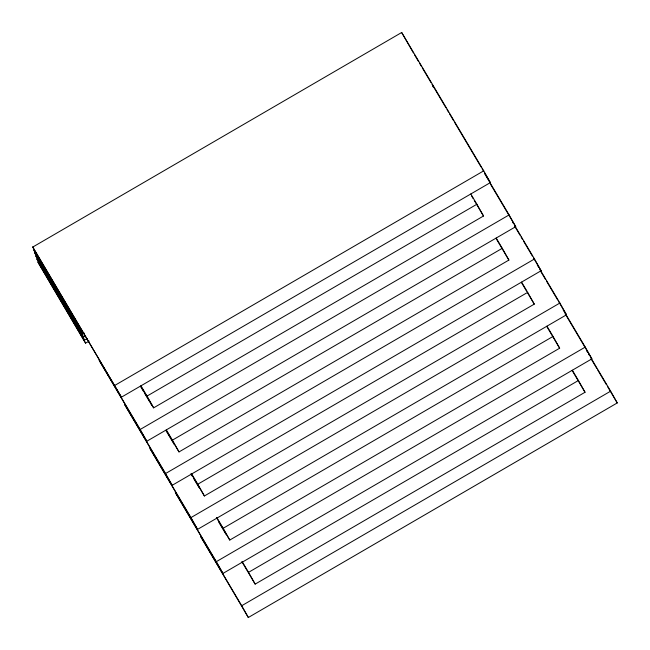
<?xml version="1.0" encoding="UTF-8"?>
<svg xmlns="http://www.w3.org/2000/svg" width="650" height="650" viewBox="0 0 650 650"><rect width="100%" height="100%" fill="white"/><g stroke="black" fill="none" stroke-linecap="round" stroke-linejoin="round"><path stroke-width="0.97" d="M32.752 247.065L401.676 32.5L483.73 170.844L490.336 182.618L121.412 397.183L32.752 247.065L121.412 397.183M82.469 334.059L34.84 253.11L82.469 334.059L84.224 333.036M83.517 337.082L35.88 256.141L83.517 337.082L85.264 336.066M84.557 340.104L36.92 259.163L84.557 340.104L87.189 338.577M85.597 343.135L37.968 262.186L85.597 343.135L89.107 341.096M114.806 385.409L483.73 170.844M476.897 204.238L483.503 216.003L153.627 407.859L147.022 396.086L476.897 204.238L470.811 193.976M509.113 214.914L515.718 226.688L146.794 441.244L140.189 429.471L509.113 214.914L484.494 173.404M502.279 248.3L508.885 260.073L179.01 451.921L172.404 440.148L502.279 248.3L496.194 238.038M534.495 258.976L541.101 270.749L172.177 485.306L165.571 473.541L534.495 258.976L514.491 225.249M527.662 292.362L534.267 304.135L204.393 495.983L197.787 484.218L527.662 292.362L521.576 282.1M559.878 303.038L566.483 314.811L197.559 529.376L190.954 517.603L559.878 303.038L539.874 269.319M553.044 336.424L559.65 348.197L229.775 540.053L223.169 528.279L553.044 336.424L546.959 326.162M585.26 347.1L591.866 358.873L222.942 573.438L216.336 561.665L585.26 347.1L563.209 309.92M578.427 380.486L585.033 392.259L255.158 584.114L248.552 572.341L578.427 380.486L572.341 370.232M610.642 391.162L617.248 402.935L248.324 617.5L241.719 605.727L610.642 391.162L591.151 358.304M413.441 52.975L401.676 32.5M414.473 54.714L418.6 61.677M419.632 63.416L421.184 66.024M422.216 67.763L430.991 82.558M432.023 84.297L445.957 107.794M446.989 109.533L448.532 112.141M449.564 113.88L453.692 120.843M454.724 122.582L481.049 166.961M482.081 168.699L483.624 171.308M484.656 173.046L490.336 182.618M432.461 85.678L433.485 87.409M490.539 184.234L515.718 226.688M512.444 221.796L513.467 223.527M514.889 226.557L520.033 235.227M521.056 236.957L522.6 239.557M523.632 241.288L532.366 256.019M533.39 257.749L541.101 270.749M537.314 264.997L538.85 267.589M540.272 270.627L545.415 279.289M546.439 281.019L557.749 300.081M558.773 301.811L566.483 314.811M565.142 313.82L591.866 358.873M586.536 350.529L587.559 352.251M588.591 353.982L589.615 355.713M591.094 358.841L596.733 368.347M597.756 370.077L606.474 384.776M607.506 386.506L617.248 402.935M471.681 196.081L473.224 198.681M474.256 200.411L483.503 216.003M496.039 238.412L508.885 260.073M521.422 282.474L526.557 291.135M527.589 292.874L534.267 304.135M546.804 326.536L559.65 348.197M572.187 370.598L585.033 392.259M140.936 385.824L147.022 396.086M140.782 386.197L153.627 407.859M140.627 386.571L143.707 391.771M144.739 393.502L149.874 402.163M150.906 403.902L151.929 405.632M166.319 429.894L172.404 440.148M166.164 430.259L179.01 451.921M166.01 430.633L174.232 444.494M191.701 473.956L197.787 484.218M191.035 473.46L204.393 495.983M191.393 474.695L192.416 476.434M193.448 478.164L199.103 487.695M217.084 518.017L223.169 528.279M216.418 517.522L229.775 540.053M218.831 522.226L226.021 534.357M242.466 562.079L248.552 572.341M241.8 561.584L255.158 584.114M140.189 429.471L99.166 360.303L146.794 441.244M165.571 473.541L124.548 404.365L172.177 485.306M190.954 517.603L149.931 448.427L197.559 529.376M216.336 561.665L175.313 492.489L222.942 573.438M241.719 605.727L200.696 536.551L248.324 617.5M74.823 319.264L33.8 250.088L81.429 331.037L74.823 319.264"/></g></svg>
